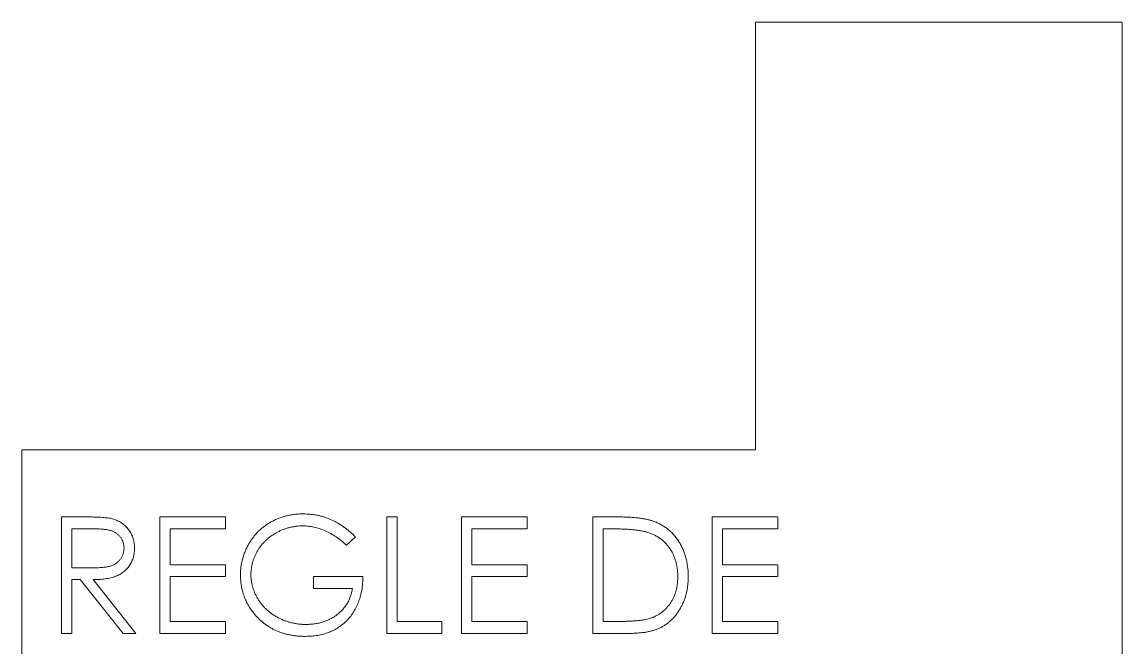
# Model space of a CAD drawing. Header units: millimetres. Extents: x 0 to 90, y -7.7 to 87.3.
# Drawn here: x 0 to 90, y 36.1 to 87.3 of the extents above; entities that cross this region are included whole.
import ezdxf

# ---------------------------------------------------------------- set-up
doc = ezdxf.new("R2010")
doc.units = ezdxf.units.MM

msp = doc.modelspace()

# ---------------------------------------------------------------- linework, layer by layer
at = {"color": 7, "linetype": 'Continuous', "lineweight": 15}
for p, q in [((90, 87.33), (60, 87.33)), ((60, 87.33), (60, 52.33)), ((90, -7.67), (90, 87.33)), ((0, 52.33), (0, -7.67)), ((60, 52.33), (0, 52.33)), ((3.221, 37.33), (3.221, 46.855)), ((3.221, 46.855), (5.127, 46.855)), ((11.281, 37.33), (11.281, 46.855)), ((11.281, 46.855), (16.654, 46.855)), ((16.654, 46.855), (16.654, 45.878)), ((29.842, 46.855), (30.697, 46.855)), ((29.842, 37.33), (29.842, 46.855)), ((30.697, 46.855), (30.697, 38.307)), ((35.948, 46.855), (41.321, 46.855)), ((35.948, 37.33), (35.948, 46.855)), ((41.321, 46.855), (41.321, 45.878)), ((46.694, 46.855), (48.618, 46.855)), ((46.694, 37.33), (46.694, 46.855)), ((56.463, 37.33), (56.463, 46.855)), ((56.463, 46.855), (61.837, 46.855)), ((61.837, 46.855), (61.837, 45.878)), ((4.076, 45.878), (4.076, 42.703)), ((5.862, 45.878), (4.076, 45.878)), ((16.654, 45.878), (12.136, 45.878)), ((12.136, 45.878), (12.136, 42.947)), ((27.278, 45.229), (26.545, 44.535)), ((36.803, 45.878), (36.803, 42.947)), ((41.321, 45.878), (36.803, 45.878)), ((48.219, 45.878), (47.549, 45.878)), ((47.549, 45.878), (47.549, 38.307)), ((57.318, 45.878), (57.318, 42.947)), ((61.837, 45.878), (57.318, 45.878)), ((4.076, 42.703), (5.82, 42.69)), ((12.136, 42.947), (16.654, 42.947)), ((16.654, 42.947), (16.654, 41.97)), ((36.803, 42.947), (41.321, 42.947)), ((41.321, 42.947), (41.321, 41.97)), ((57.318, 42.947), (61.837, 42.947)), ((61.837, 42.947), (61.837, 41.97)), ((4.77, 41.726), (4.076, 41.726)), ((4.076, 41.726), (4.076, 37.33)), ((8.27, 37.33), (4.77, 41.726)), ((5.828, 41.726), (9.327, 37.33)), ((12.136, 41.97), (12.136, 38.307)), ((16.654, 41.97), (12.136, 41.97)), ((23.859, 40.993), (23.859, 41.97)), ((23.859, 41.97), (27.888, 41.97)), ((36.803, 41.97), (36.803, 38.307)), ((41.321, 41.97), (36.803, 41.97)), ((61.837, 41.97), (57.318, 41.97)), ((57.318, 41.97), (57.318, 38.307)), ((27.034, 40.993), (23.859, 40.993)), ((12.136, 38.307), (16.654, 38.307)), ((16.654, 38.307), (16.654, 37.33)), ((30.697, 38.307), (34.361, 38.307)), ((34.361, 38.307), (34.361, 37.33)), ((36.803, 38.307), (41.321, 38.307)), ((41.321, 38.307), (41.321, 37.33)), ((47.549, 38.307), (48.642, 38.307)), ((57.318, 38.307), (61.837, 38.307)), ((61.837, 38.307), (61.837, 37.33)), ((4.076, 37.33), (3.221, 37.33)), ((9.327, 37.33), (8.27, 37.33)), ((16.654, 37.33), (11.281, 37.33)), ((34.361, 37.33), (29.842, 37.33)), ((41.321, 37.33), (35.948, 37.33)), ((49.646, 37.33), (46.694, 37.33)), ((61.837, 37.33), (56.463, 37.33))]:
    msp.add_line(p, q, dxfattribs=at)
for points, knots in [([(5.127, 46.855), (5.255, 46.855), (5.499, 46.854), (5.849, 46.849), (6.167, 46.836), (6.452, 46.825), (6.706, 46.805), (6.928, 46.785), (7.118, 46.76), (7.233, 46.736), (7.285, 46.725)], [0, 0, 0, 0, 0.176258, 0.338434, 0.484822, 0.617158, 0.734698, 0.837385, 0.926372, 1, 1, 1, 1]), ([(17.875, 42.096), (17.876, 42.208), (17.879, 42.431), (17.914, 42.762), (17.964, 43.086), (18.038, 43.405), (18.131, 43.717), (18.247, 44.024), (18.381, 44.325), (18.538, 44.619), (18.712, 44.901), (18.902, 45.17), (19.109, 45.422), (19.33, 45.659), (19.567, 45.879), (19.82, 46.084), (20.087, 46.273), (20.37, 46.445), (20.664, 46.598), (20.969, 46.733), (21.285, 46.845), (21.609, 46.94), (21.943, 47.01), (22.286, 47.06), (22.639, 47.095), (22.877, 47.098), (22.998, 47.099)], [0, 0, 0, 0, 0.042039, 0.083544, 0.124643, 0.165303, 0.206171, 0.246971, 0.288329, 0.329987, 0.371797, 0.412738, 0.453459, 0.494001, 0.534381, 0.574952, 0.615892, 0.65725, 0.699007, 0.740486, 0.782325, 0.824567, 0.867041, 0.9105, 0.954619, 1, 1, 1, 1]), ([(22.998, 47.099), (23.097, 47.098), (23.292, 47.095), (23.583, 47.073), (23.87, 47.039), (24.152, 46.992), (24.43, 46.928), (24.703, 46.851), (24.972, 46.762), (25.237, 46.656), (25.498, 46.536), (25.759, 46.4), (26.016, 46.247), (26.272, 46.076), (26.528, 45.89), (26.779, 45.684), (27.033, 45.466), (27.195, 45.309), (27.278, 45.229)], [0, 0, 0, 0, 0.061617, 0.122179, 0.182216, 0.241864, 0.30096, 0.359969, 0.419033, 0.478069, 0.537993, 0.59896, 0.661321, 0.725248, 0.79122, 0.858746, 0.928318, 1, 1, 1, 1]), ([(48.618, 46.855), (48.785, 46.854), (49.108, 46.851), (49.575, 46.837), (50.007, 46.811), (50.403, 46.773), (50.763, 46.726), (51.088, 46.667), (51.377, 46.598), (51.556, 46.539), (51.64, 46.512)], [0, 0, 0, 0, 0.164289, 0.317406, 0.458844, 0.589367, 0.707831, 0.81577, 0.91288, 1, 1, 1, 1]), ([(7.285, 46.725), (7.355, 46.708), (7.493, 46.674), (7.691, 46.602), (7.881, 46.519), (8.06, 46.421), (8.228, 46.308), (8.386, 46.181), (8.536, 46.042), (8.672, 45.887), (8.8, 45.724), (8.907, 45.548), (9, 45.364), (9.074, 45.17), (9.134, 44.968), (9.176, 44.756), (9.201, 44.535), (9.204, 44.384), (9.205, 44.308)], [0, 0, 0, 0, 0.0642168, 0.1270638, 0.1887445, 0.2491321, 0.3094525, 0.3698267, 0.4306501, 0.4923519, 0.5540721, 0.6156898, 0.6767977, 0.738439, 0.8013169, 0.8651845, 0.9316413, 1, 1, 1, 1]), ([(22.97, 46.122), (22.877, 46.121), (22.693, 46.119), (22.419, 46.09), (22.148, 46.049), (21.88, 45.989), (21.616, 45.914), (21.355, 45.819), (21.097, 45.709), (20.845, 45.581), (20.601, 45.441), (20.37, 45.286), (20.152, 45.12), (19.949, 44.94), (19.762, 44.748), (19.585, 44.546), (19.425, 44.33), (19.281, 44.103), (19.152, 43.87), (19.038, 43.632), (18.943, 43.391), (18.867, 43.145), (18.805, 42.898), (18.761, 42.647), (18.736, 42.391), (18.732, 42.22), (18.73, 42.134)], [0, 0, 0, 0, 0.0428412, 0.0855713, 0.1277187, 0.1700684, 0.2127872, 0.2554816, 0.2988771, 0.3428606, 0.3865276, 0.4295324, 0.4718862, 0.5137293, 0.5550817, 0.5965352, 0.6381201, 0.6798222, 0.7213315, 0.7618884, 0.8021993, 0.8418063, 0.8810604, 0.9206332, 0.9601012, 1, 1, 1, 1]), ([(26.545, 44.535), (26.413, 44.66), (26.151, 44.906), (25.723, 45.226), (25.278, 45.5), (24.816, 45.723), (24.349, 45.901), (23.884, 46.027), (23.425, 46.108), (23.12, 46.118), (22.97, 46.122)], [0, 0, 0, 0, 0.136144, 0.269043, 0.398517, 0.5271, 0.652283, 0.77168, 0.887495, 1, 1, 1, 1]), ([(51.64, 46.512), (51.75, 46.47), (51.968, 46.387), (52.278, 46.23), (52.57, 46.052), (52.846, 45.854), (53.098, 45.629), (53.338, 45.386), (53.555, 45.118), (53.753, 44.829), (53.932, 44.524), (54.087, 44.202), (54.216, 43.865), (54.324, 43.514), (54.408, 43.149), (54.466, 42.769), (54.504, 42.375), (54.508, 42.108), (54.51, 41.972)], [0, 0, 0, 0, 0.061545, 0.121694, 0.181155, 0.239875, 0.298702, 0.357647, 0.417605, 0.478494, 0.540407, 0.602345, 0.665004, 0.728559, 0.793651, 0.860534, 0.929236, 1, 1, 1, 1]), ([(8.35, 44.31), (8.347, 44.386), (8.34, 44.538), (8.287, 44.76), (8.198, 44.97), (8.077, 45.166), (7.93, 45.345), (7.758, 45.497), (7.565, 45.623), (7.385, 45.704), (7.223, 45.753), (7.083, 45.788), (6.925, 45.815), (6.748, 45.838), (6.553, 45.857), (6.338, 45.87), (6.106, 45.878), (5.945, 45.878), (5.862, 45.878)], [0, 0, 0, 0, 0.068814, 0.136365, 0.204019, 0.273064, 0.342913, 0.410965, 0.479169, 0.549308, 0.587652, 0.630647, 0.678879, 0.731934, 0.791111, 0.855283, 0.925086, 1, 1, 1, 1]), ([(51.146, 45.611), (51.066, 45.633), (50.896, 45.68), (50.619, 45.731), (50.307, 45.776), (49.959, 45.815), (49.575, 45.842), (49.155, 45.863), (48.699, 45.877), (48.383, 45.878), (48.219, 45.878)], [0, 0, 0, 0, 0.084319, 0.179285, 0.286583, 0.405111, 0.535593, 0.67819, 0.832976, 1, 1, 1, 1]), ([(53.655, 41.974), (53.653, 42.086), (53.651, 42.304), (53.616, 42.626), (53.566, 42.934), (53.493, 43.231), (53.4, 43.516), (53.284, 43.788), (53.152, 44.049), (52.994, 44.294), (52.821, 44.525), (52.63, 44.737), (52.423, 44.931), (52.201, 45.108), (51.96, 45.262), (51.705, 45.4), (51.432, 45.517), (51.242, 45.579), (51.146, 45.611)], [0, 0, 0, 0, 0.070151, 0.137813, 0.203226, 0.267174, 0.330024, 0.391794, 0.453084, 0.514334, 0.575, 0.634865, 0.694116, 0.753442, 0.813126, 0.87408, 0.936007, 1, 1, 1, 1]), ([(5.82, 42.69), (5.901, 42.69), (6.059, 42.69), (6.288, 42.701), (6.5, 42.713), (6.696, 42.732), (6.876, 42.756), (7.039, 42.787), (7.186, 42.822), (7.357, 42.877), (7.548, 42.964), (7.756, 43.091), (7.933, 43.25), (8.082, 43.433), (8.202, 43.633), (8.287, 43.849), (8.34, 44.076), (8.347, 44.231), (8.35, 44.31)], [0, 0, 0, 0, 0.0716681, 0.1389133, 0.2011846, 0.2591244, 0.312255, 0.3606815, 0.4050861, 0.4451017, 0.5187778, 0.5894616, 0.6584622, 0.7272832, 0.7963225, 0.8631749, 0.9309494, 1, 1, 1, 1]), ([(9.205, 44.308), (9.201, 44.181), (9.193, 43.933), (9.12, 43.574), (9.001, 43.239), (8.837, 42.928), (8.628, 42.648), (8.377, 42.402), (8.083, 42.196), (7.81, 42.053), (7.568, 41.962), (7.37, 41.897), (7.153, 41.848), (6.92, 41.803), (6.67, 41.77), (6.404, 41.745), (6.122, 41.73), (5.927, 41.727), (5.828, 41.726)], [0, 0, 0, 0, 0.07878, 0.153721, 0.226714, 0.299191, 0.37119, 0.443006, 0.516689, 0.593217, 0.633873, 0.676989, 0.7229, 0.771959, 0.824211, 0.879379, 0.937948, 1, 1, 1, 1]), ([(19.043, 38.887), (18.95, 39.003), (18.765, 39.233), (18.528, 39.602), (18.325, 39.985), (18.161, 40.381), (18.033, 40.791), (17.941, 41.214), (17.887, 41.651), (17.879, 41.947), (17.875, 42.096)], [0, 0, 0, 0, 0.127896, 0.253668, 0.376738, 0.499344, 0.621999, 0.745699, 0.871345, 1, 1, 1, 1]), ([(18.73, 42.134), (18.732, 42.047), (18.736, 41.871), (18.762, 41.609), (18.811, 41.352), (18.876, 41.097), (18.958, 40.844), (19.06, 40.596), (19.18, 40.351), (19.319, 40.112), (19.472, 39.879), (19.644, 39.66), (19.826, 39.452), (20.025, 39.258), (20.235, 39.075), (20.462, 38.906), (20.702, 38.75), (20.956, 38.607), (21.219, 38.48), (21.489, 38.367), (21.767, 38.273), (22.05, 38.197), (22.34, 38.135), (22.637, 38.095), (22.938, 38.066), (23.142, 38.064), (23.244, 38.063)], [0, 0, 0, 0, 0.038994, 0.077882, 0.116652, 0.155416, 0.194618, 0.234261, 0.274547, 0.315667, 0.35702, 0.398083, 0.439098, 0.479833, 0.521274, 0.562841, 0.605292, 0.648409, 0.691727, 0.735149, 0.778369, 0.821661, 0.865524, 0.909731, 0.954523, 1, 1, 1, 1]), ([(27.888, 41.97), (27.884, 41.788), (27.875, 41.432), (27.811, 40.912), (27.708, 40.421), (27.567, 39.959), (27.385, 39.525), (27.164, 39.12), (26.9, 38.746), (26.602, 38.401), (26.267, 38.092), (25.905, 37.821), (25.515, 37.593), (25.098, 37.407), (24.654, 37.262), (24.183, 37.159), (23.685, 37.098), (23.344, 37.09), (23.17, 37.086)], [0, 0, 0, 0, 0.071272, 0.139493, 0.204635, 0.267406, 0.328446, 0.388397, 0.447734, 0.507392, 0.566768, 0.625478, 0.684067, 0.743248, 0.804033, 0.866499, 0.931723, 1, 1, 1, 1]), ([(54.51, 41.972), (54.508, 41.855), (54.505, 41.623), (54.474, 41.281), (54.43, 40.949), (54.362, 40.629), (54.279, 40.318), (54.173, 40.019), (54.052, 39.729), (53.91, 39.453), (53.755, 39.192), (53.588, 38.945), (53.41, 38.717), (53.219, 38.507), (53.017, 38.315), (52.804, 38.14), (52.579, 37.984), (52.342, 37.842), (52.087, 37.719), (51.809, 37.614), (51.507, 37.528), (51.181, 37.455), (50.832, 37.398), (50.458, 37.359), (50.06, 37.333), (49.787, 37.331), (49.646, 37.33)], [0, 0, 0, 0, 0.046081, 0.090807, 0.134295, 0.177024, 0.218823, 0.260244, 0.30108, 0.341614, 0.381583, 0.42012, 0.458075, 0.494738, 0.531195, 0.566934, 0.602713, 0.638327, 0.674853, 0.713467, 0.754442, 0.797815, 0.843989, 0.893072, 0.944963, 1, 1, 1, 1]), ([(51.365, 38.549), (51.452, 38.58), (51.624, 38.64), (51.871, 38.751), (52.102, 38.882), (52.32, 39.027), (52.522, 39.192), (52.711, 39.373), (52.886, 39.571), (53.046, 39.786), (53.189, 40.017), (53.313, 40.26), (53.421, 40.515), (53.506, 40.783), (53.573, 41.064), (53.62, 41.357), (53.65, 41.661), (53.653, 41.869), (53.655, 41.974)], [0, 0, 0, 0, 0.062415, 0.123338, 0.183125, 0.241783, 0.300579, 0.35968, 0.418882, 0.479531, 0.540851, 0.602303, 0.664463, 0.727806, 0.792895, 0.859672, 0.928464, 1, 1, 1, 1]), ([(23.244, 38.063), (23.368, 38.065), (23.61, 38.07), (23.967, 38.11), (24.309, 38.171), (24.636, 38.262), (24.949, 38.377), (25.248, 38.516), (25.531, 38.683), (25.799, 38.873), (26.046, 39.084), (26.269, 39.311), (26.464, 39.555), (26.634, 39.812), (26.775, 40.085), (26.89, 40.374), (26.979, 40.678), (27.015, 40.887), (27.034, 40.993)], [0, 0, 0, 0, 0.07063, 0.138694, 0.204918, 0.269441, 0.332636, 0.395302, 0.457764, 0.520657, 0.582852, 0.643315, 0.70258, 0.760908, 0.81949, 0.878269, 0.938491, 1, 1, 1, 1]), ([(23.17, 37.086), (23.062, 37.087), (22.85, 37.09), (22.537, 37.112), (22.232, 37.146), (21.937, 37.196), (21.648, 37.258), (21.369, 37.337), (21.098, 37.429), (20.834, 37.533), (20.58, 37.654), (20.335, 37.788), (20.098, 37.935), (19.869, 38.097), (19.649, 38.273), (19.437, 38.464), (19.234, 38.669), (19.107, 38.814), (19.043, 38.887)], [0, 0, 0, 0, 0.069237, 0.136557, 0.202094, 0.266464, 0.329769, 0.391879, 0.453271, 0.514115, 0.57439, 0.634142, 0.693923, 0.754152, 0.81447, 0.875661, 0.937348, 1, 1, 1, 1]), ([(48.642, 38.307), (48.799, 38.308), (49.102, 38.309), (49.536, 38.32), (49.933, 38.339), (50.293, 38.365), (50.615, 38.399), (50.9, 38.438), (51.147, 38.486), (51.296, 38.529), (51.365, 38.549)], [0, 0, 0, 0, 0.171901, 0.330628, 0.475549, 0.606746, 0.725024, 0.829742, 0.921323, 1, 1, 1, 1])]:
    msp.add_open_spline(points, degree=3, knots=knots, dxfattribs=at)

doc.saveas('drawing.dxf')
